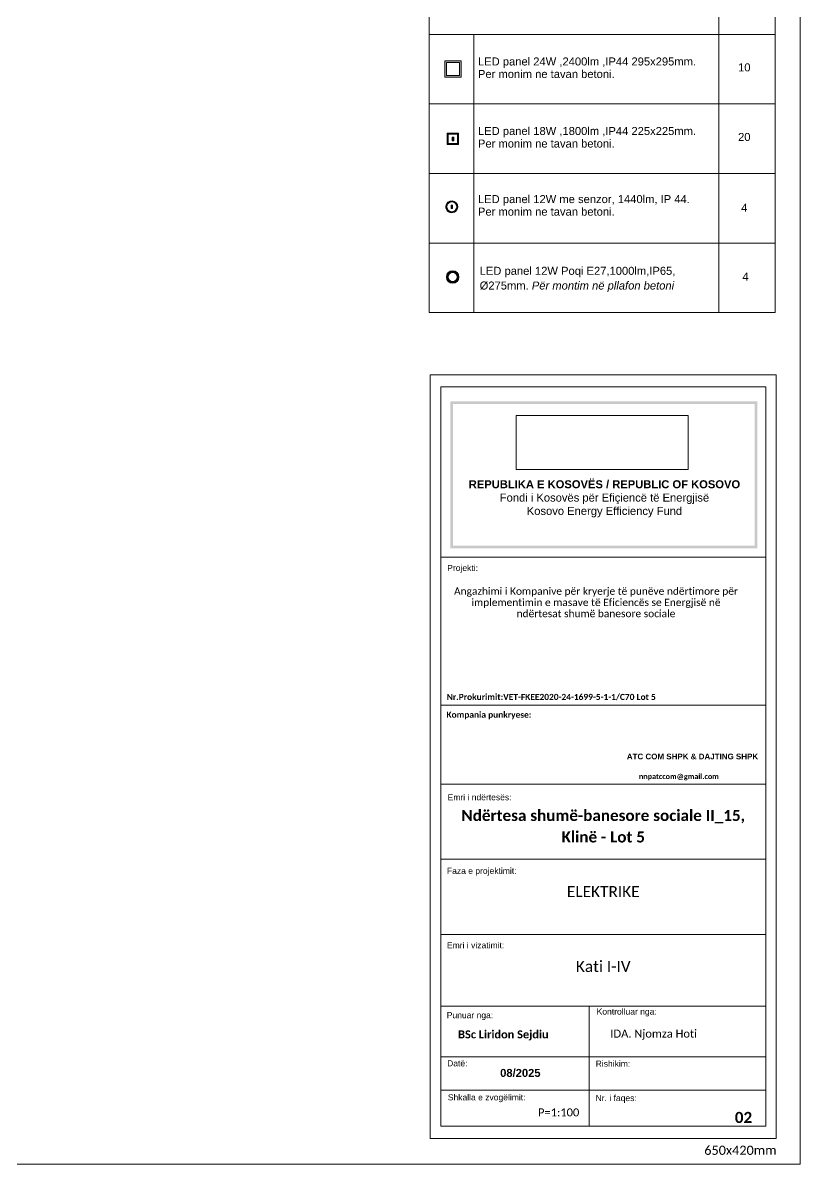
# Model space of a CAD drawing. Header units: millimetres. Extents: x 2795058 to 2855058, y -67651 to -26651.
# Drawn here: x 2838060 to 2855058, y -67651 to -42688 of the extents above; entities that cross this region are included whole.
import ezdxf

# ---------------------------------------------------------------- set-up
doc = ezdxf.new("R2010")
doc.units = ezdxf.units.MM
doc.header["$MEASUREMENT"] = 0
doc.header["$XCLIPFRAME"] = 0
for name, color, linetype, lineweight in [('00 vija ne dukje 1_Pen_No__1', 7, 'Continuous', 0), ('00E-Ndriqimi elektrike_Pen_No__6', 5, 'Continuous', 0), ('00E-Ndriqimi elektrike_Pen_No__60', 230, 'Continuous', 0), ('0_Pen_No__7', 7, 'Continuous', 0), ('Annotation - Text_Pen_No__1', 7, 'Continuous', 0), ('Dimensioning - General_Pen_No__41', 7, 'Continuous', 0), ('Exterior walls_Pen_No__6', 5, 'Continuous', 0), ('Shell - Roof_Pen_No__1', 7, 'Continuous', 0), ('Shell - Roof_Pen_No__21', 7, 'Continuous', 0), ('Structural - Bearing_Pen_No__6', 5, 'Continuous', 0)]:
    doc.layers.add(name, color=color, linetype=linetype, lineweight=lineweight)
for name, color, linetype, lineweight, true_color in [('00 vija ne dukje 1_Pen_No__250', 7, 'Continuous', 13, 0xe8e8e8), ('Annotation - Text_Pen_No__61', 7, 'Continuous', 0, 0x6a6a6a), ('Shell - Roof_Pen_No__61', 7, 'Continuous', 0, 0x6a6a6a), ('Structural - Bearing_Pen_No__86', 7, 'Continuous', 0, 0x5555ff)]:
    doc.layers.add(name, color=color, linetype=linetype, lineweight=lineweight, true_color=true_color)
doc.layers.add('Drawing & Figure', color=7, linetype='Continuous')
doc.layers.add('Exterior walls', color=7, linetype='Continuous')
doc.styles.add('GENERATED_STYLE_1', font='')
doc.styles.add('GENERATED_STYLE_2', font='')
doc.styles.add('GENERATED_STYLE_3', font='')
doc.styles.add('GENERATED_STYLE_4', font='')
doc.styles.add('GENERATED_STYLE_5', font='')
doc.styles.get('GENERATED_STYLE_1').set_extended_font_data('Calibri', bold=True)
doc.styles.get('GENERATED_STYLE_2').set_extended_font_data('Arial')
doc.styles.get('GENERATED_STYLE_3').set_extended_font_data('Calibri')
doc.styles.get('GENERATED_STYLE_4').set_extended_font_data('Arial', bold=True)
doc.styles.get('GENERATED_STYLE_5').set_extended_font_data('Calibri Light')
picture_1 = doc.add_image_def('image1.png', size_in_pixel=(354, 134))

# ---------------------------------------------------------------- blocks, each defined once
blk = doc.blocks.new('Wall_92', base_point=(2847352, -46613))
at = {"layer": 'Exterior walls_Pen_No__6', "linetype": 'Continuous', "lineweight": 0}
blk.add_hatch(color=5, dxfattribs=at).paths.add_polyline_path([(2847352, -46613, 1), (2847526, -46809), (2847511, -46792, -1), (2847367, -46630)])
at = {"layer": 'Exterior walls_Pen_No__6', "color": 5, "linetype": 'Continuous', "lineweight": 0}
for radius in [131, 108]:
    blk.add_arc((2847439, -46711), radius, 131.6726, 311.6726, dxfattribs=at)
blk = doc.blocks.new('Wall_93', base_point=(2847526, -46809))
at = {"layer": 'Exterior walls_Pen_No__6', "linetype": 'Continuous', "lineweight": 0}
blk.add_hatch(color=5, dxfattribs=at).paths.add_polyline_path([(2847526, -46809, 1), (2847352, -46613), (2847367, -46630, -1), (2847511, -46792)])
at = {"layer": 'Exterior walls_Pen_No__6', "color": 5, "linetype": 'Continuous', "lineweight": 0}
for radius in [131, 108]:
    blk.add_arc((2847439, -46711), radius, 311.6726, 131.6726, dxfattribs=at)

msp = doc.modelspace()

# ---------------------------------------------------------------- hatches: boundary and pattern name
at = {"layer": '00E-Ndriqimi elektrike_Pen_No__60', "linetype": 'Continuous', "lineweight": 0}
h = msp.add_hatch(color=230, dxfattribs=at)
h.paths.add_polyline_path([(2847322, -48248, 1.000002), (2847596, -48248, 1)])
h.paths.add_polyline_path([(2847361, -48248, -1.000002), (2847558, -48248, -1)], flags=0)
at = {"layer": 'Structural - Bearing_Pen_No__6', "linetype": 'Continuous', "lineweight": 0}
h = msp.add_hatch(color=5, dxfattribs=at)
h.paths.add_polyline_path([(2847643, -43520), (2847289, -43520), (2847289, -43874), (2847643, -43874)])
h.paths.add_polyline_path([(2847322, -43840), (2847610, -43840), (2847610, -43553), (2847322, -43553)], flags=0)
h = msp.add_hatch(color=5, dxfattribs=at)
h.paths.add_polyline_path([(2847588, -45349), (2847341, -45349), (2847341, -45102), (2847588, -45102)])
h.paths.add_polyline_path([(2847568, -45329), (2847361, -45329), (2847361, -45122), (2847568, -45122)], flags=0)
for points in [[(2847451, -45266), (2847451, -45192), (2847481, -45192), (2847481, -45266)], [(2847424, -46751), (2847424, -46677), (2847454, -46677), (2847454, -46751)], [(2847434, -46743), (2847434, -46683), (2847447, -46683), (2847447, -46743)]]:
    msp.add_hatch(color=5, dxfattribs=at).paths.add_polyline_path(points)
at = {"layer": 'Structural - Bearing_Pen_No__86', "linetype": 'Continuous', "lineweight": 0, "true_color": 0x5555ff}
for points in [[(2847411, -50965), (2848682, -50965), (2848682, -51023), (2847469, -51023), (2847469, -54049), (2847411, -54049)], [(2848021, -51023), (2848021, -50965), (2854123, -50965), (2854123, -54049), (2854065, -54049), (2854065, -51023)], [(2847411, -52998), (2847469, -52998), (2847469, -54127), (2848682, -54127), (2848682, -54184), (2847411, -54184)], [(2848021, -54184), (2848021, -54127), (2854065, -54127), (2854065, -52998), (2854123, -52998), (2854123, -54184)]]:
    msp.add_hatch(color=173, dxfattribs=at).paths.add_polyline_path(points)

# ---------------------------------------------------------------- linework, layer by layer
at = {"layer": '00 vija ne dukje 1_Pen_No__1', "color": 7, "linetype": 'Continuous', "lineweight": 0}
for points in [[(2846945, -42182), (2853279, -42182), (2853279, -42943), (2846945, -42943)], [(2853279, -42182), (2854510, -42182), (2854510, -42943), (2853279, -42943)], [(2846945, -42943), (2847925, -42943), (2847925, -44463), (2846945, -44463)], [(2847925, -42943), (2853279, -42943), (2853279, -44463), (2847925, -44463)], [(2853279, -42943), (2854510, -42943), (2854510, -44463), (2853279, -44463)], [(2846945, -44463), (2847925, -44463), (2847925, -45984), (2846945, -45984)], [(2847925, -44463), (2853279, -44463), (2853279, -45984), (2847925, -45984)], [(2853279, -44463), (2854510, -44463), (2854510, -45984), (2853279, -45984)], [(2846945, -45984), (2847925, -45984), (2847925, -47504), (2846945, -47504)], [(2847925, -45984), (2853279, -45984), (2853279, -47504), (2847925, -47504)], [(2853279, -45984), (2854510, -45984), (2854510, -47504), (2853279, -47504)], [(2846945, -47504), (2847925, -47504), (2847925, -49025), (2846945, -49025)], [(2847925, -47504), (2853279, -47504), (2853279, -49025), (2847925, -49025)], [(2853279, -47504), (2854510, -47504), (2854510, -49025), (2853279, -49025)]]:
    msp.add_lwpolyline(points, close=True, dxfattribs=at)
msp.add_lwpolyline([(2854510, -47506), (2854510, -49027)], dxfattribs=at)
at = {"layer": '00 vija ne dukje 1_Pen_No__250', "color": 254, "linetype": 'Continuous', "lineweight": 13, "true_color": 0xe8e8e8}
msp.add_lwpolyline([(2847925, -47506), (2847925, -49027)], dxfattribs=at)
at = {"layer": '00E-Ndriqimi elektrike_Pen_No__6', "color": 5, "linetype": 'Continuous', "lineweight": 0}
for points in [[(2847341, -45102), (2847588, -45102), (2847588, -45349), (2847341, -45349)], [(2847354, -45114), (2847576, -45114), (2847576, -45336), (2847354, -45336)]]:
    msp.add_lwpolyline(points, close=True, dxfattribs=at)
at = {"layer": '00E-Ndriqimi elektrike_Pen_No__60', "color": 230, "linetype": 'Continuous', "lineweight": 0}
for radius in [137, 98.7]:
    msp.add_circle((2847459, -48248), radius, dxfattribs=at)
at = {"layer": 'Shell - Roof_Pen_No__1', "color": 7, "linetype": 'Continuous', "lineweight": 0}
for p, q in [((2846969, -50390), (2854535, -50390)), ((2846969, -57613), (2846969, -50390)), ((2854535, -50390), (2854535, -67090)), ((2847199, -57613), (2847199, -50653)), ((2847199, -50653), (2854304, -50653)), ((2854304, -50653), (2854304, -57613)), ((2854304, -54377), (2847199, -54377)), ((2847199, -66820), (2847199, -54943)), ((2854304, -54943), (2854304, -66820)), ((2854304, -57613), (2847199, -57613)), ((2854304, -57613), (2847199, -57613)), ((2854304, -59342), (2847199, -59342)), ((2854304, -60984), (2847199, -60984)), ((2854304, -62626), (2847199, -62626)), ((2854304, -64198), (2847199, -64198)), ((2850443, -64198), (2850443, -66820)), ((2854304, -65305), (2847199, -65305)), ((2854304, -66033), (2847199, -66033)), ((2854304, -66820), (2847199, -66820)), ((2854535, -67090), (2846969, -67090))]:
    msp.add_line(p, q, dxfattribs=at)
at = {"layer": 'Shell - Roof_Pen_No__21', "color": 7, "linetype": 'Continuous', "lineweight": 0}
for p, q in [((2855058, -67651), (2855058, -26651)), ((2795058, -67651), (2855058, -67651))]:
    msp.add_line(p, q, dxfattribs=at)
at = {"layer": 'Shell - Roof_Pen_No__61', "color": 251, "linetype": 'Continuous', "lineweight": 0, "true_color": 0x6a6a6a}
msp.add_line((2846969, -67090), (2846969, -54943), dxfattribs=at)
at = {"layer": 'Structural - Bearing_Pen_No__6', "color": 5, "linetype": 'Continuous', "lineweight": 0, "flags": 128}
for points in [[(2847643, -43520), (2847289, -43520), (2847289, -43874), (2847643, -43874)], [(2847322, -43840), (2847610, -43840), (2847610, -43553), (2847322, -43553)], [(2847588, -45349), (2847341, -45349), (2847341, -45102), (2847588, -45102)], [(2847568, -45329), (2847361, -45329), (2847361, -45122), (2847568, -45122)], [(2847451, -45266), (2847451, -45192), (2847481, -45192), (2847481, -45266)], [(2847424, -46751), (2847424, -46677), (2847454, -46677), (2847454, -46751)], [(2847434, -46743), (2847434, -46683), (2847447, -46683), (2847447, -46743)]]:
    msp.add_lwpolyline(points, close=True, dxfattribs=at)

# ---------------------------------------------------------------- block references
at = {"layer": 'Exterior walls', "color": 5, "lineweight": 0}
for name, p in [('Wall_92', (2847352, -46613)), ('Wall_93', (2847526, -46809))]:
    msp.add_blockref(name, p, dxfattribs=at)

# ---------------------------------------------------------------- texts
at = {"layer": '0_Pen_No__7', "color": 7, "linetype": 'Continuous', "lineweight": 0, "char_height": 175, "attachment_point": 1, "line_spacing_factor": 0.939941, "style": 'GENERATED_STYLE_2'}
for s, insert in [('\\A1;{\\pql;\\fArial|b0|i0|c0|p34;LED\\fArial|b0|i0|c0|p34; \\fArial|b0|i0|c0|p34;panel\\fArial|b0|i0|c0|p34; \\fArial|b0|i0|c0|p34;24W ,2400lm ,IP44 295x295mm. \\P\\pql;\\fArial|b0|i0|c0|p34;Per monim ne tavan betoni.}', (2848012, -43446)), ('\\A1;{\\pql;\\fArial|b0|i0|c0|p34;LED\\fArial|b0|i0|c0|p34; \\fArial|b0|i0|c0|p34;panel\\fArial|b0|i0|c0|p34; \\fArial|b0|i0|c0|p34;18W ,1800lm ,IP44 225x225mm. \\P\\pql;\\fArial|b0|i0|c0|p34;Per monim ne tavan betoni.}', (2848012, -44967)), ('\\A1;{\\pql;\\fArial|b0|i0|c0|p34;LED panel 1\\fArial|b0|i0|c0|p34;2\\fArial|b0|i0|c0|p34;W \\fArial|b0|i0|c0|p34;me senzor, 1440lm, IP 44\\fArial|b0|i0|c0|p34;. \\P\\pql;\\fArial|b0|i0|c0|p34;Per monim ne tavan betoni.}', (2848012, -46456))]:
    msp.add_mtext(s, dxfattribs=dict(at, insert=insert))
at = {"layer": '0_Pen_No__7', "color": 7, "linetype": 'Continuous', "lineweight": 0, "char_height": 175, "attachment_point": 5, "style": 'GENERATED_STYLE_2'}
for s, insert in [('\\A1;{\\pqc;\\fArial|b0|i0|c0|p34;10}', (2853836, -43664)), ('\\A1;{\\pqc;\\fArial|b0|i0|c0|p34;20}', (2853836, -45186)), ('\\A1;{\\pqc;\\fArial|b0|i0|c0|p34;4}', (2853836, -46731)), ('\\A1;{\\pqc;\\fArial|b0|i0|c0|p34;4}', (2853862, -48241))]:
    msp.add_mtext(s, dxfattribs=dict(at, insert=insert))
at = {"layer": '0_Pen_No__7', "color": 7, "linetype": 'Continuous', "lineweight": 0, "insert": (2848049, -48025), "char_height": 175, "width": 5075.35, "attachment_point": 1, "line_spacing_factor": 1.10204, "style": 'GENERATED_STYLE_2'}
msp.add_mtext('\\A1;{\\pql;\\fArial|b0|i0|c0|p34;LED panel 12W Poqi E27,1000lm,IP65,     Ø275mm.\\fArial|b0|i1|c0|p34; Për montim në pllafon betoni\\fArial|b0|i0|c0|p34; }', dxfattribs=at)
at = {"layer": 'Annotation - Text_Pen_No__1', "color": 7}
for s, style, p in [('IDA. Njomza Hoti', 'GENERATED_STYLE_3', (2850906, -64883)), ('08/2025', 'GENERATED_STYLE_4', (2848497, -65743))]:
    msp.add_text(s, height=175, dxfattribs=dict(at, style=style)).set_placement(p)
at = {"layer": 'Annotation - Text_Pen_No__1', "color": 7, "linetype": 'Continuous', "lineweight": 0, "attachment_point": 2}
for s, insert, char_height, style in [('\\A1;{\\pqc;\\fArial|b1|i0|c0|p34;REPUBLIKA E KOSOVËS / REPUBLIC OF KOSOVO\\P\\pqc;\\fArial|b0|i0|c0|p34;Fondi i Kosovës për Efiçiencë të Energjisë\\P\\pqc;\\fArial|b0|i0|c0|p34;Kosovo Energy Efficiency Fund\\P\\pqc;\\fArial|b1|i0|c0|p34;\\H1.042194x;}', (2850778, -52693), 175, 'GENERATED_STYLE_4'), ('\\A1;{\\pqc;\\fCalibri|b0|i0|c0|p34;ELEKTRIKE}', (2850752, -61568), 242.5, 'GENERATED_STYLE_3'), ('\\A1;{\\pqc;\\fCalibri|b0|i0|c0|p34;Kati I\\fCalibri|b0|i0|c0|p34;-IV}', (2850752, -63205), 242.5, 'GENERATED_STYLE_3'), ('\\A1;{\\pqc;\\fCalibri|b0|i0|c0|p34;P=1:100}', (2849776, -66431), 175, 'GENERATED_STYLE_3'), ('\\A1;{\\pqc;\\fCalibri|b1|i0|c0|p34; 0\\fCalibri|b1|i0|c0|p34;2}', (2853776, -66508), 242.5, 'GENERATED_STYLE_1')]:
    msp.add_mtext(s, dxfattribs=dict(at, insert=insert, char_height=char_height, style=style))
at = {"layer": 'Annotation - Text_Pen_No__1', "color": 7, "linetype": 'Continuous', "lineweight": 0, "insert": (2850593, -55038), "char_height": 160, "width": 6798, "attachment_point": 2, "line_spacing_factor": 0.919632, "style": 'GENERATED_STYLE_5'}
msp.add_mtext('\\A1;\\pxqc;Angazhimi i Kompanive për kryerje të punëve ndërtimore për implementimin e masave të Eficiencës se Energjisë në\\Pndërtesat shumë banesore sociale', dxfattribs=at)
at = {"layer": 'Annotation - Text_Pen_No__1', "color": 7, "linetype": 'Continuous', "lineweight": 5, "attachment_point": 2}
for s, insert, char_height, style in [('\\A1;\\pxqc;ATC COM SHPK & DAJTING SHPK ', (2852703, -58672), 125, 'GENERATED_STYLE_4'), ('\\A1;\\pxqc;BSc Liridon Sejdiu', (2848567, -64725), 175, 'GENERATED_STYLE_1')]:
    msp.add_mtext(s, dxfattribs=dict(at, insert=insert, char_height=char_height, style=style))
at = {"layer": 'Annotation - Text_Pen_No__1', "color": 7, "linetype": 'Continuous', "lineweight": 0, "insert": (2850752, -59903), "char_height": 242.5, "attachment_point": 2, "line_spacing_factor": 1.16153, "style": 'GENERATED_STYLE_2'}
msp.add_mtext('\\A1;{\\pqc;\\fCalibri|b1|i0|c0|p34;Ndërtesa shumë-banesor\\fCalibri|b1|i0|c0|p34;e\\fCalibri|b1|i0|c0|p34; \\fCalibri|b1|i0|c0|p34;s\\fCalibri|b1|i0|c0|p34;ocial\\fCalibri|b1|i0|c0|p34;e\\fCalibri|b1|i0|c0|p34; II_15, \\P\\pqc;\\fCalibri|b1|i0|c0|p34;Klinë - Lot 5}', dxfattribs=at)
at = {"layer": 'Annotation - Text_Pen_No__61', "color": 251, "linetype": 'Continuous', "lineweight": 0, "true_color": 0x6a6a6a, "insert": (2853751, -67247), "char_height": 200, "attachment_point": 2, "style": 'GENERATED_STYLE_3'}
msp.add_mtext('\\A1;{\\pqc;\\fCalibri|b0|i0|c0|p34;650\\fCalibri|b0|i0|c0|p34;x420\\fCalibri|b0|i0|c0|p34;mm}', dxfattribs=at)
at = {"layer": 'Dimensioning - General_Pen_No__41', "color": 7, "linetype": 'Continuous', "lineweight": 0, "char_height": 133.38, "attachment_point": 7}
for s, insert, style in [('\\A1;{\\pql;\\fArial|b0|i0|c0|p34;Projekti:}', (2847340, -54718), 'GENERATED_STYLE_2'), ('\\pxql;\\A1;Nr.Prokurimit:VET-FKEE2020-24-1699-5-1-1/C70 Lot 5', (2847328, -57508), 'GENERATED_STYLE_1'), ('\\A1;\\pxql;Kompania punkryese:', (2847323, -57920), 'GENERATED_STYLE_1'), ('\\A1;{\\pql;\\fArial|b0|i0|c0|p34;Emri i ndërtesës:}', (2847348, -59695), 'GENERATED_STYLE_2'), ('\\A1;{\\pql;\\fArial|b0|i0|c0|p34;Faza e projektimit:}', (2847333, -61342), 'GENERATED_STYLE_2'), ('\\A1;{\\pql;\\fArial|b0|i0|c0|p34;Emri i vizatimit:}', (2847334, -62931), 'GENERATED_STYLE_2'), ('\\A1;{\\pql;\\fArial|b0|i0|c0|p34;Punuar nga:}', (2847330, -64499), 'GENERATED_STYLE_2'), ('\\A1;{\\pql;\\fArial|b0|i0|c0|p34;Kontrolluar nga:}', (2850607, -64420), 'GENERATED_STYLE_2'), ('\\A1;{\\pql;\\fArial|b0|i0|c0|p34;Datë:}', (2847338, -65514), 'GENERATED_STYLE_2'), ('\\A1;{\\pql;\\fArial|b0|i0|c0|p34;Rishikim:}', (2850586, -65522), 'GENERATED_STYLE_2'), ('\\A1;{\\pql;\\fArial|b0|i0|c0|p34;Shkalla e zvogëlimit:}', (2847353, -66296), 'GENERATED_STYLE_2'), ('\\A1;{\\pql;\\fArial|b0|i0|c0|p34;Nr. i faqes:}', (2850584, -66312), 'GENERATED_STYLE_2')]:
    msp.add_mtext(s, dxfattribs=dict(at, insert=insert, style=style))
at = {"layer": 'Dimensioning - General_Pen_No__41', "color": 7, "linetype": 'Continuous', "lineweight": 5, "insert": (2851533, -59259), "char_height": 115, "attachment_point": 7, "line_spacing_factor": 0.922253, "style": 'GENERATED_STYLE_1'}
msp.add_mtext('\\A1;\\pxql,t6.4112,13.191,20.438,28.538;{\\fCalibri|b1|i0|c0|p34;nnpatccom@gmail.com}', dxfattribs=at)

# ---------------------------------------------------------------- pictures from other files: only their frames are drawn
at = {"layer": 'Drawing & Figure', "linetype": 'Continuous', "lineweight": 0}
image = msp.add_image(picture_1, insert=(2848851, -52458), size_in_units=(3759, 1184), dxfattribs=at)
image.set_boundary_path([(-0.5, -0.5), (353.5, 133.5)])

doc.saveas('drawing.dxf')
